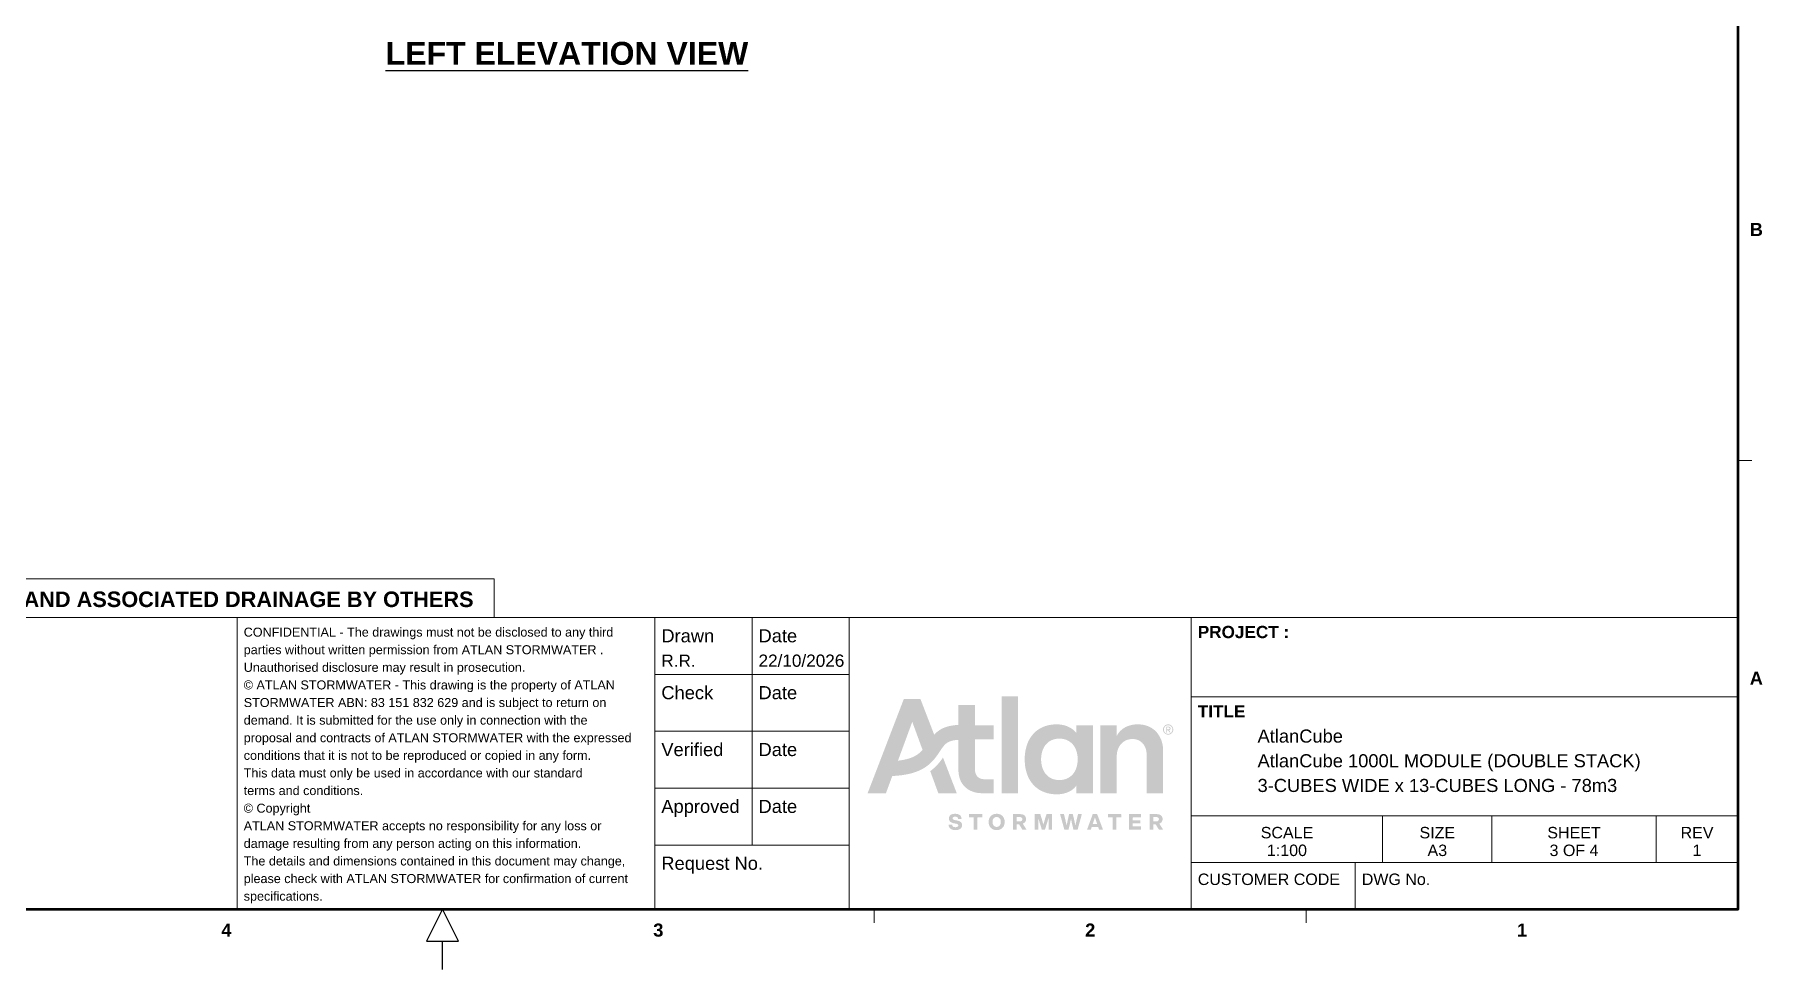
# Model space of a CAD drawing. Header units: millimetres. Extents: x 71 to 41929, y 71 to 131329.
# Drawn here: x 14705 to 41377, y 33971 to 48396 of the extents above; entities that cross this region are included whole.
import ezdxf
from ezdxf.enums import TextEntityAlignment as Align

# ---------------------------------------------------------------- set-up
doc = ezdxf.new("R2010")
doc.units = ezdxf.units.MM
for name, color, linetype in [('ANNOTATIONS', 7, 'Continuous'), ('FRAME', 7, 'Continuous'), ('TITLE_BLOCK', 7, 'Continuous')]:
    doc.layers.add(name, color=color, linetype=linetype)
doc.styles.add('ARIAL', font='arial.ttf')
doc.styles.add('ARIAL_BOLD', font='arialbd.ttf')

msp = doc.modelspace()

# ---------------------------------------------------------------- hatches: boundary and pattern name
at = {"layer": 'TITLE_BLOCK', "true_color": 0x0a5cff}
h = msp.add_hatch(color=7, dxfattribs=at)
h.dxf.hatch_style = 1
h.paths.add_polyline_path([(28916, 36751.7), (28940, 36690), (28938.2, 36689.1), (28656.6, 36689.1), (28654.7, 36691.3), (28530.7, 37029.3), (28531.2, 37030.6), (28557.3, 37050.5), (28584.1, 37073.1), (28607.7, 37095), (28634, 37121.8), (28655.7, 37146), (28680, 37175.5), (28701.4, 37203.6), (28726.1, 37238.5), (28727.6, 37239.6)])
h.paths.add_polyline_path([(29631.7, 37557.7), (29631.6, 36690), (29633, 36689.2), (29883.8, 36689.2), (29885.2, 36690), (29885.2, 38182.8), (29883.8, 38183.8), (29633, 38183.8), (29631.6, 38182.8)])
h.paths.add_polyline_path([(28385.2, 38127.8), (28590.8, 37595.6), (28592.2, 37595.9), (28606.9, 37610.3), (28629.7, 37630.5), (28649.8, 37646.4), (28671.3, 37661.5), (28688.7, 37672.4), (28710.2, 37684.3), (28729, 37693.5), (28754.5, 37704.3), (28777.3, 37712.4), (28798.7, 37719), (28818.8, 37724.2), (28848.4, 37730.5), (28896.6, 37738), (28923.5, 37740.8), (28965, 37743.8), (28965.6, 37745.5), (28965.5, 38050), (28966.4, 38051.1), (29219.9, 38051.1), (29220.8, 38050), (29220.7, 37737.5), (29221.2, 37735.9), (29509.6, 37735.7), (29511.4, 37734.8), (29511.6, 37522.9), (29510.9, 37522.1), (29222.6, 37521.9), (29221.2, 37521.6), (29220.7, 37520.2), (29220.8, 37058.8), (29222.1, 37037.3), (29223.5, 37026.6), (29227.3, 37007.8), (29231.3, 36994.4), (29236.7, 36981), (29243.8, 36967.6), (29253, 36954.2), (29262.8, 36943.3), (29277.5, 36931), (29288.3, 36924.2), (29301.7, 36917.7), (29316.4, 36912.5), (29341.9, 36907.1), (29363.4, 36905.3), (29509.6, 36905.2), (29511.2, 36904.6), (29511.6, 36690), (29510.9, 36689.4), (29316.4, 36689.7), (29284.3, 36692.2), (29256.1, 36696.1), (29229.3, 36701.5), (29205.1, 36707.9), (29178.6, 36716.8), (29154.2, 36727.1), (29130, 36739.4), (29103.2, 36756.4), (29080.4, 36774.1), (29061.2, 36791.9), (29040.8, 36814.7), (29025, 36836.2), (29011.9, 36857.6), (29002.6, 36875.5), (28992.4, 36899.2), (28986.1, 36916.6), (28979.3, 36939.4), (28974, 36962.2), (28969.9, 36986.4), (28967.3, 37009.2), (28965.9, 37030.6), (28965.5, 37049.4), (28965.5, 37510.8), (28965, 37512.8), (28963.7, 37513), (28935.5, 37511.1), (28904.7, 37507.3), (28881.9, 37503.2), (28855.1, 37496.4), (28836.3, 37490), (28812.1, 37479.3), (28790.7, 37466.8), (28774.6, 37454.8), (28763.9, 37445.4), (28751.4, 37433), (28729.9, 37407.5), (28711.1, 37382), (28650.2, 37292.2), (28626.3, 37258.6), (28593.9, 37217.1), (28564.3, 37183.5), (28543.9, 37162.8), (28523.8, 37144.1), (28490.2, 37116.3), (28470.1, 37101.4), (28450, 37087.8), (28409.8, 37063.7), (28387, 37051.8), (28361.5, 37039.8), (28310.5, 37019.3), (28258.2, 37002.1), (28201.9, 36987.4), (28149.6, 36976.7), (28090.6, 36967.5), (28026.2, 36960.3), (27944.4, 36954.5), (27846.4, 36689.5), (27566.1, 36689.1), (27564.2, 36690), (28122, 38141.2), (28122.7, 38142.4), (28124.1, 38142.7), (28378.9, 38142.7), (28380.8, 38139.8)])
h.paths.add_polyline_path([(31078.1, 36301), (31106.4, 36216.5), (31105.7, 36215.4), (31039.9, 36215.8), (31039.6, 36217.8), (31071.7, 36314.4), (31073.5, 36315.6)])
h.paths.add_polyline_path([(32110.5, 36150.8), (32067, 36219.2), (32068.7, 36221), (32076.7, 36224.1), (32086.1, 36229.5), (32098.2, 36239.7), (32102.6, 36244.7), (32107.9, 36252.7), (32111.8, 36260.8), (32114.4, 36268.8), (32116.4, 36278.2), (32117.2, 36287.6), (32117.2, 36295.6), (32116, 36306.4), (32113.7, 36315.8), (32110.6, 36323.8), (32105.3, 36333.2), (32100.1, 36339.9), (32094.1, 36345.8), (32087.4, 36351), (32078, 36356.5), (32064.6, 36361.8), (32047.2, 36365.6), (32031.1, 36366.7), (31918.4, 36366.8), (31917.1, 36366.2), (31916.6, 36364), (31916.6, 36126.6), (31918.4, 36125.8), (31972.1, 36125.8), (31973.9, 36126.6), (31973.9, 36209.8), (31974.8, 36211.2), (32008.3, 36211.3), (32009.6, 36210.6), (32062, 36126), (32125, 36125.9), (32125.5, 36126.6)])
h.paths.add_polyline_path([(30284.9, 36231.3), (30278.7, 36207.1), (30278.1, 36205.9), (30276.8, 36206.1), (30259.5, 36268.8), (30230.2, 36364), (30228.7, 36366.7), (30145.3, 36367), (30144, 36366.1), (30144, 36126.2), (30196.3, 36125.8), (30198.2, 36126.6), (30198, 36248.7), (30196.7, 36302.3), (30197.6, 36308.3), (30212.2, 36258.1), (30248.1, 36144.1), (30253.6, 36126.6), (30255.3, 36125.8), (30299.6, 36125.8), (30301.1, 36126.6), (30344.5, 36264.8), (30357.2, 36308.2), (30358.1, 36305), (30356.7, 36251.4), (30356.5, 36126.6), (30358.6, 36125.8), (30409.6, 36125.8), (30411.1, 36126.6), (30411.1, 36128), (30411.1, 36364), (30410, 36366.7), (30326, 36366.7), (30324.5, 36364), (30295.1, 36268.8)])
h.paths.add_polyline_path([(29914.6, 36366.7), (29810, 36366.8), (29808.9, 36365.4), (29808.8, 36126.6), (29810, 36125.7), (29863.7, 36125.8), (29865.9, 36126.6), (29865.8, 36209.8), (29867.7, 36211.3), (29901.2, 36211), (29953.5, 36126.3), (29954.9, 36125.8), (30016.6, 36125.7), (30017.7, 36126.6), (29959.2, 36219.2), (29960.2, 36220.7), (29976.3, 36228.3), (29988.4, 36237.7), (29996.6, 36247.3), (30003.4, 36259.4), (30007.3, 36271.5), (30008.8, 36279.5), (30009.4, 36290.3), (30008.6, 36303.7), (30006.2, 36314.4), (30003.3, 36322.5), (29998.3, 36331.8), (29990.8, 36341.2), (29983, 36348.4), (29969.6, 36356.7), (29957.6, 36361.5), (29945.5, 36364.6), (29936.1, 36366)])
h.paths.add_polyline_path([(31388.7, 36125.7), (31348.4, 36125.7), (31346.6, 36126.6), (31346.6, 36314.4), (31345.7, 36315.4), (31344.4, 36315.6), (31274.6, 36315.5), (31273.3, 36316.3), (31273, 36364), (31273, 36365.4), (31274.1, 36366.7), (31477.2, 36367), (31478.4, 36365.4), (31478.5, 36317.1), (31477.6, 36315.8), (31406.1, 36315.6), (31404.4, 36314.4), (31404.4, 36126.6), (31402.1, 36125.7)])
h.paths.add_polyline_path([(31043.4, 37333.7), (31043.5, 36690), (31042.6, 36689.2), (30789.1, 36689.2), (30788, 36690), (30787.8, 36809.5), (30786.4, 36809.2), (30777.6, 36795.9), (30769.1, 36785.2), (30754.1, 36769.1), (30735.5, 36752.4), (30710, 36733.9), (30687.2, 36720.5), (30655, 36705.2), (30626.8, 36694.7), (30594.6, 36685.3), (30570.5, 36680.1), (30534.3, 36674.8), (30515.5, 36673.3), (30487.3, 36672.4), (30453.8, 36673.3), (30417.6, 36676.2), (30388.1, 36680.2), (30349.2, 36688.1), (30323.7, 36694.9), (30299.6, 36702.8), (30264.7, 36716.8), (30240.6, 36728.4), (30219.1, 36740.5), (30192.3, 36757.9), (30172.2, 36773), (30154.4, 36787.9), (30135.9, 36805.3), (30119.4, 36822.7), (30103.5, 36841.5), (30087.4, 36863), (30069.8, 36889.8), (30057.5, 36911.3), (30041.6, 36943.4), (30030.9, 36968.9), (30021.8, 36994.4), (30013.6, 37021.2), (30005.2, 37054.8), (29999.8, 37081.6), (29995.8, 37107.1), (29992.1, 37139.3), (29989.3, 37180.8), (29989.2, 37238.5), (29990.6, 37268), (29993.3, 37297.5), (29997.2, 37327), (30002.6, 37357.9), (30008, 37382), (30015.1, 37408.9), (30023, 37434.3), (30032.4, 37459.8), (30040.2, 37478.6), (30052.4, 37504.1), (30065.6, 37528.2), (30080.6, 37552.4), (30096.7, 37575.2), (30111.8, 37593.9), (30127.4, 37611.4), (30143.4, 37627.5), (30161.4, 37643.8), (30181.5, 37659.9), (30199, 37672.2), (30217.8, 37684.2), (30239.2, 37696.4), (30263.4, 37708.3), (30288.8, 37718.8), (30307.6, 37725.5), (30337.1, 37734.2), (30372, 37742.2), (30404.2, 37747.3), (30445.8, 37751.3), (30478, 37752.2), (30514.2, 37751.3), (30542.3, 37748.6), (30579.9, 37742), (30610.7, 37734.2), (30640.2, 37724.2), (30671.1, 37711), (30700.6, 37695), (30724.7, 37679.1), (30748.9, 37659.8), (30769, 37640.1), (30786.4, 37619.2), (30787.8, 37619), (30788, 37733.4), (30788.1, 37734.8), (30789.1, 37735.6), (31042.6, 37735.6), (31043.5, 37733.4)])
h.paths.add_polyline_path([(31898.3, 36689.2), (31872.8, 36689.2), (31870.7, 36690), (31870.8, 37286.8), (31869.5, 37312.3), (31868, 37325.7), (31864.2, 37348.5), (31858.7, 37370), (31852.9, 37387.4), (31846.3, 37403.5), (31839.6, 37416.9), (31829.1, 37434.3), (31819.5, 37447.8), (31811.7, 37457.1), (31798.6, 37470.6), (31784.3, 37483), (31770.9, 37492.5), (31757.5, 37500.6), (31741.4, 37508.5), (31724, 37515), (31709.2, 37519.3), (31690.4, 37523.1), (31664.9, 37525.7), (31652.9, 37526), (31639.5, 37525.7), (31614, 37523.2), (31593.9, 37519.3), (31575.1, 37513.9), (31560.3, 37508.5), (31537.5, 37497.8), (31520.1, 37487.2), (31506.7, 37477.5), (31489.3, 37462.5), (31477.2, 37450), (31463.2, 37433), (31453.9, 37419.6), (31442.2, 37399.5), (31433.8, 37382), (31427.4, 37365.9), (31421.9, 37348.5), (31416.6, 37327), (31413.4, 37308.3), (31411.1, 37288.1), (31410, 37266.7), (31410, 36690), (31408.8, 36689.2), (31156.6, 36689.2), (31154.4, 36690), (31154.5, 37733.4), (31155.3, 37735.5), (31408.8, 37735.6), (31409.9, 37734.8), (31410, 37733.4), (31410.1, 37576.1), (31411.5, 37576.4), (31421.9, 37595.3), (31435.2, 37615.4), (31450, 37634.2), (31463.4, 37648.9), (31482.5, 37667), (31497.3, 37679), (31512, 37689.7), (31530.8, 37701.5), (31548.3, 37711), (31571.1, 37721.5), (31593.9, 37730.1), (31615.3, 37736.7), (31636.8, 37742), (31656.9, 37745.9), (31687.7, 37750), (31707.9, 37751.6), (31741.4, 37752.2), (31766.9, 37751.3), (31793.7, 37748.8), (31812.5, 37746), (31832.6, 37742), (31858.1, 37735.4), (31880.7, 37728.1), (31903.7, 37718.9), (31921.1, 37710.7), (31942.6, 37698.9), (31961.4, 37686.9), (31982.8, 37670.9), (32000.3, 37656), (32020.7, 37635.5), (32036.9, 37616.8), (32049, 37600.7), (32066.4, 37573.8), (32078.2, 37552.4), (32087.8, 37532.3), (32098.5, 37505.4), (32107.6, 37477.1), (32115.1, 37446.4), (32120.2, 37418.2), (32124.3, 37383.4), (32125.7, 37353.9), (32125.7, 36690), (32125, 36689.2)])
h.paths.add_polyline_path([(28146, 37500.1), (28033.8, 37195.6), (28032.9, 37192.9), (28034.2, 37192.2), (28069.1, 37196.5), (28094.6, 37200.4), (28124.1, 37205.7), (28154.9, 37212.5), (28204.6, 37226.2), (28228.7, 37234.3), (28255.5, 37244.9), (28275.6, 37254.1), (28301.1, 37267.5), (28318.6, 37277.9), (28341.4, 37293.4), (28360.1, 37308), (28377.3, 37323), (28399, 37344.7), (28411.6, 37359.2), (28270.5, 37744.2), (28254.7, 37787.1), (28252.8, 37790.5)])
h.paths.add_polyline_path([(28903.3, 36326.8), (28895.3, 36325.1), (28887.2, 36321.5), (28882.2, 36317.1), (28878.8, 36311.7), (28877.5, 36306.4), (28877.6, 36298.3), (28879.1, 36293), (28884.1, 36286.2), (28889.9, 36282.1), (28900.7, 36277.8), (28910, 36275.3), (28940.9, 36269.5), (28959.7, 36265.2), (28973.1, 36261), (28985.2, 36255.7), (28998.6, 36247.4), (29007.3, 36239.3), (29014, 36229.9), (29019.1, 36217.8), (29021.7, 36203.1), (29021.7, 36191), (29019.1, 36174.9), (29013.7, 36161.5), (29005.3, 36149.6), (28995.9, 36140.9), (28982.5, 36132.6), (28969.1, 36127.2), (28961, 36124.9), (28946.3, 36122), (28931.5, 36120.7), (28911.4, 36120.6), (28892.6, 36122.1), (28879.2, 36124.7), (28869.8, 36127.5), (28852.4, 36135.3), (28845, 36140), (28837.6, 36146.1), (28831.9, 36152.1), (28826.8, 36158.8), (28822.9, 36165.5), (28818.8, 36174.9), (28816.1, 36184.3), (28814.5, 36193.7), (28814, 36203.1), (28814.8, 36204.8), (28816.2, 36205), (28868.5, 36205), (28869.6, 36203.1), (28870.5, 36195), (28872.3, 36188.3), (28877.5, 36178.9), (28881.9, 36174.7), (28888.6, 36170.5), (28902, 36166.4), (28922.1, 36165), (28938.2, 36166.5), (28943.6, 36167.9), (28951.6, 36171.7), (28958.9, 36178.9), (28961.4, 36184.3), (28962.3, 36189.7), (28962.4, 36195), (28961.6, 36200.4), (28958.3, 36206.4), (28951.6, 36211.9), (28943.6, 36215.5), (28934.2, 36218.4), (28889.9, 36227), (28871.2, 36232.3), (28853.7, 36240.2), (28845.7, 36245.4), (28837.2, 36252.7), (28827.9, 36264.8), (28823.9, 36272.8), (28821.3, 36280.9), (28819.7, 36288.9), (28819, 36301), (28819.9, 36313.1), (28822.6, 36323.8), (28829.2, 36337.2), (28835.5, 36345.3), (28847, 36355.3), (28857.7, 36361.4), (28868.5, 36365.8), (28884.6, 36369.9), (28894, 36371.2), (28918.1, 36372.2), (28935.5, 36371.1), (28950.3, 36368.5), (28963.7, 36364.5), (28975.8, 36359.1), (28987.8, 36351), (28996.4, 36342.6), (29003, 36333.2), (29008.7, 36321.1), (29012.5, 36306.4), (29013.3, 36294), (28961, 36293.6), (28959.3, 36294.3), (28957.6, 36305), (28954.6, 36311.7), (28950.3, 36317.1), (28944.9, 36321.3), (28935.2, 36325.1), (28927.5, 36326.6), (28914.1, 36327.4)])
h.paths.add_polyline_path([(31643.5, 36366.9), (31601.9, 36366.9), (31600.6, 36366.5), (31600, 36365.4), (31599.9, 36126.6), (31601.9, 36125.7), (31783, 36125.9), (31783.8, 36126.6), (31783.7, 36174.9), (31783, 36176.8), (31658.2, 36176.9), (31657.3, 36177.6), (31657.3, 36221.9), (31657.3, 36223.2), (31658.2, 36223.9), (31772.2, 36224.1), (31772.8, 36225.9), (31772.8, 36270.1), (31772.2, 36271.7), (31770.9, 36272), (31658.2, 36271.9), (31657.3, 36274.2), (31657.3, 36313.1), (31658.2, 36315.6), (31783, 36315.6), (31784.2, 36317.1), (31784.1, 36365.4), (31783.1, 36366.7), (31781.6, 36366.9)])
h.paths.add_polyline_path([(29460.2, 36161.5), (29466.7, 36154.4), (29475.1, 36146.8), (29484.2, 36140), (29494.8, 36133.9), (29506.9, 36128.6), (29519, 36124.8), (29532.4, 36122), (29543.1, 36120.8), (29569.9, 36120.9), (29586, 36123.3), (29596.8, 36126), (29611.5, 36131.5), (29622.2, 36137), (29634.3, 36145.1), (29641, 36150.8), (29653.5, 36164.2), (29660.1, 36173.6), (29666.7, 36185.7), (29670.8, 36195), (29674.9, 36208.5), (29677.6, 36221.9), (29679, 36233.9), (29678.9, 36260.8), (29676.3, 36278.2), (29673.6, 36288.9), (29668.2, 36303.7), (29662.8, 36314.4), (29655.8, 36325.1), (29649.4, 36333.2), (29641, 36341.7), (29633, 36348.4), (29620.9, 36356.2), (29610.2, 36361.6), (29599.4, 36365.7), (29583.3, 36369.8), (29574, 36371.2), (29559.2, 36372.2), (29536.4, 36371.1), (29521.7, 36368.4), (29512.3, 36365.8), (29501.5, 36361.8), (29490.8, 36356.5), (29480.1, 36349.6), (29470.7, 36342), (29462, 36333.2), (29455.6, 36325.1), (29448.8, 36314.4), (29443.5, 36303.7), (29438.9, 36291.6), (29435.4, 36278.2), (29433.6, 36267.5), (29432.4, 36254.1), (29432.4, 36239.3), (29433.7, 36224.5), (29435.5, 36213.8), (29439.1, 36200.4), (29443.6, 36188.3), (29448.9, 36177.6)])
h.paths.add_polyline_path([(30796.9, 36307.7), (30770.3, 36191.6), (30768.9, 36195), (30761.3, 36236.6), (30754.6, 36268.8), (30732.1, 36365.4), (30730.1, 36366.9), (30675.1, 36366.8), (30673.4, 36362.7), (30655, 36283.5), (30637.7, 36196.4), (30636.2, 36192.3), (30617.8, 36272.8), (30595.4, 36365.4), (30593.3, 36366.9), (30537, 36366.9), (30535.6, 36366.3), (30535.3, 36365.4), (30601.3, 36126), (30664.4, 36125.8), (30665.2, 36126.6), (30686.2, 36213.8), (30703.3, 36295.1), (30704.8, 36290.3), (30716.5, 36231.3), (30741, 36126.6), (30743.5, 36125.8), (30803.9, 36125.8), (30805.2, 36126.3), (30870.7, 36365.4), (30869.6, 36366.9), (30811.9, 36366.6)])
h.paths.add_polyline_path([(30494, 36894), (30476.6, 36895.9), (30461.9, 36898.5), (30433.7, 36905.7), (30408.2, 36915.1), (30384.1, 36927.2), (30361.3, 36941.8), (30338.5, 36960.4), (30324.5, 36974.3), (30313.9, 36986.4), (30297.8, 37007.8), (30283.3, 37032), (30270.1, 37060.2), (30259.9, 37088.3), (30252, 37117.8), (30246.6, 37147.3), (30242.8, 37186.2), (30242.5, 37231.8), (30244, 37256), (30248.1, 37286.8), (30254.9, 37319), (30263.9, 37348.5), (30275.3, 37376.7), (30288.6, 37402.2), (30304.4, 37426.3), (30323.2, 37449.1), (30339.8, 37465.5), (30359.9, 37481.9), (30373.3, 37491.1), (30386.8, 37499.1), (30405.5, 37508.5), (30433.7, 37519.2), (30459.2, 37525.8), (30483.3, 37529.8), (30515.5, 37532.1), (30550.4, 37531), (30579.9, 37527.2), (30608.1, 37520.6), (30634.9, 37511.3), (30663, 37497.8), (30676.5, 37489.8), (30689.9, 37480.5), (30711.3, 37462.8), (30723.9, 37450.4), (30733.4, 37439.7), (30747.9, 37420.9), (30763.9, 37395.4), (30775.8, 37371.3), (30787.2, 37341.8), (30796.2, 37309.6), (30801.6, 37281.4), (30805.6, 37246.6), (30806.8, 37217.1), (30805.6, 37178.2), (30801.7, 37143.3), (30794.9, 37109.8), (30785.8, 37078.9), (30775.7, 37053.4), (30763.8, 37029.3), (30747.9, 37003.8), (30733.4, 36985), (30723.8, 36974.3), (30711.3, 36962), (30689.9, 36944.2), (30665.7, 36928.5), (30638.9, 36915.1), (30613.4, 36905.8), (30583.9, 36898.5), (30557.1, 36894.4), (30527.6, 36892.8), (30507.5, 36893)])
h.paths.add_polyline_path([(29611.9, 36287.6), (29606.4, 36297), (29602.2, 36302.3), (29591.4, 36312.1), (29582, 36317.3), (29568.6, 36321.3), (29553.8, 36322.3), (29543.1, 36321.3), (29537.7, 36320.1), (29529.7, 36317.3), (29524.3, 36314.6), (29516.4, 36309), (29512, 36305), (29503.7, 36294.3), (29496.8, 36279.5), (29493, 36263.4), (29491.8, 36246), (29492.9, 36229.9), (29497, 36212.5), (29503.9, 36197.7), (29512.5, 36187), (29519, 36181.3), (29531, 36174.6), (29539.1, 36172), (29545.8, 36170.7), (29556.5, 36170.2), (29563.2, 36170.4), (29571.3, 36171.7), (29580.7, 36174.6), (29590.1, 36179.6), (29599.4, 36187.3), (29607.9, 36197.7), (29614.5, 36211.1), (29617.3, 36220.5), (29619.6, 36235.3), (29619.9, 36254.1), (29618.5, 36266.1), (29616, 36276.9)])
h.paths.add_polyline_path([(32153, 37733.4), (32143.4, 37724), (32134, 37710.6), (32127.2, 37694.5), (32124.5, 37681.1), (32124.5, 37662.4), (32127.2, 37648.9), (32132.7, 37635.5), (32140.5, 37623.5), (32146.5, 37616.7), (32154.5, 37609.5), (32166.6, 37601.8), (32180, 37596.3), (32193.4, 37593.5), (32212.2, 37593.4), (32225.6, 37596.1), (32233.6, 37598.9), (32241.7, 37602.8), (32253.8, 37611), (32263.5, 37620.8), (32270.3, 37630.2), (32277, 37643.6), (32281.1, 37659.7), (32281.9, 37673.1), (32281.1, 37683.8), (32279.5, 37691.9), (32274.1, 37706.6), (32268.8, 37716), (32265, 37721.4), (32253.2, 37733.4), (32243, 37740.7), (32229.6, 37747.1), (32220.2, 37749.8), (32210.8, 37751.3), (32194.7, 37751.2), (32181.3, 37748.6), (32165.2, 37741.9)])
h.paths.add_polyline_path([(29951.8, 36283.6), (29949.7, 36275.5), (29944.9, 36267.5), (29938.8, 36261.9), (29929.4, 36257.5), (29918.7, 36255.8), (29866.4, 36256.1), (29865.8, 36256.7), (29865.9, 36319.8), (29867.7, 36321.1), (29917.3, 36321), (29926.7, 36320), (29934.8, 36317.3), (29942.8, 36311.8), (29948.7, 36303.7), (29951.7, 36294.3)])
h.paths.add_polyline_path([(31120.4, 36331.8), (31107, 36366.5), (31041.3, 36366.9), (31039.9, 36366.7), (31038.6, 36365.4), (30950.7, 36126.6), (30951.4, 36125.9), (31009.1, 36126), (31021.9, 36164.2), (31022.8, 36166.9), (31023.8, 36167.6), (31123.1, 36167.3), (31136, 36129.3), (31137.8, 36125.8), (31195.5, 36125.7), (31196.9, 36125.8), (31197.7, 36126.6)])
h.paths.add_polyline_path([(32056.6, 36303.7), (32058.8, 36298.3), (32060, 36291.6), (32059.9, 36284.9), (32058.6, 36278.2), (32055.8, 36271.5), (32053, 36267.5), (32048.5, 36263.2), (32044.5, 36260.6), (32036.5, 36257.3), (32028.4, 36255.9), (31976.1, 36255.8), (31974.8, 36255.9), (31973.9, 36256.7), (31973.9, 36318.4), (31974.8, 36321), (32024.4, 36321), (32035.1, 36319.9), (32043.1, 36317.1), (32047.2, 36314.7), (32053.3, 36309)])
h.paths.add_polyline_path([(32257, 37710.6), (32248.4, 37720.7), (32239, 37728.2), (32228.3, 37733.9), (32214.9, 37737.9), (32202.8, 37738.8), (32190.7, 37737.7), (32177.3, 37733.7), (32165.2, 37727), (32154.1, 37717.3), (32146, 37706.6), (32139.4, 37691.9), (32136.8, 37679.8), (32136.5, 37666.4), (32137.9, 37657), (32142, 37644.9), (32150, 37631.5), (32161.2, 37620.1), (32170.6, 37613.7), (32182.7, 37608.5), (32196.1, 37605.6), (32209.5, 37605.5), (32218.9, 37607.2), (32229.6, 37610.8), (32241.7, 37617.7), (32251.3, 37626.1), (32259.5, 37636.9), (32266.2, 37651.6), (32268.8, 37663.7), (32269.1, 37675.8), (32267.6, 37686.5), (32263.7, 37698.6)])
h.paths.add_polyline_path([(32205.5, 37716.7), (32173.3, 37716.7), (32172.6, 37716), (32172.6, 37627.5), (32173.3, 37626.4), (32185.3, 37626.4), (32186, 37627.5), (32186, 37661), (32186.7, 37661.7), (32200.1, 37661.7), (32203.2, 37658.3), (32224.2, 37626.7), (32239, 37626.4), (32239.9, 37627.5), (32239.2, 37628.8), (32217.4, 37661), (32218.9, 37662.4), (32225.6, 37664.8), (32229.6, 37667.5), (32234, 37671.7), (32236.6, 37675.8), (32239.5, 37685.2), (32239.5, 37693.2), (32238.2, 37698.6), (32233.6, 37706.4), (32226.9, 37712.2), (32220.2, 37715.2), (32216.2, 37716.2)])
h.paths.add_polyline_path([(29128.3, 36349.3), (29128.2, 36317.1), (29129.3, 36315.8), (29201.1, 36315.6), (29201.9, 36314.4), (29201.9, 36126.6), (29203.8, 36125.7), (29258.8, 36125.8), (29259.7, 36126.6), (29259.7, 36314.4), (29261.5, 36315.6), (29332.9, 36315.8), (29333.7, 36317.1), (29333.6, 36365.4), (29332.9, 36366.7), (29130, 36366.9), (29128.3, 36365.4)])
h.paths.add_polyline_path([(32217.1, 37703.9), (32209.5, 37705.7), (32186.2, 37705.3), (32186, 37674.4), (32186.7, 37673.5), (32213.5, 37673.8), (32217.5, 37675.2), (32221.6, 37678.1), (32224.6, 37682.5), (32225.9, 37687.8), (32225.8, 37691.9), (32223.4, 37698.6), (32220.2, 37701.9)])

# ---------------------------------------------------------------- linework, layer by layer
at = {"layer": 'ANNOTATIONS', "lineweight": 30}
msp.add_line((20123.5, 47842.1), (25721.8, 47842.1), dxfattribs=at)
at = {"layer": 'FRAME', "lineweight": 20}
for p, q in [((41000, 41825), (41211.7, 41825)), ((21000, 34900), (21000, 34688.3)), ((27666.7, 34900), (27666.7, 34688.3)), ((34333.3, 34900), (34333.3, 34688.3))]:
    msp.add_line(p, q, dxfattribs=at)
at = {"layer": 'FRAME', "lineweight": 30}
msp.add_line((21000, 33970.6), (21000, 34617.8), dxfattribs=at)
at = {"layer": 'FRAME', "lineweight": 53}
msp.add_lwpolyline([(1000, 34900), (41000, 34900), (41000, 62600), (1000, 62600)], close=True, dxfattribs=at)
at = {"layer": 'TITLE_BLOCK', "lineweight": 18}
for p, q in [((25780, 38522.5), (25780, 39400)), ((25780, 37645), (25780, 38522.5)), ((32560, 38176), (41000, 38176)), ((25780, 36767.5), (25780, 37645)), ((25780, 35890), (25780, 36767.5)), ((32560, 36340), (41000, 36340)), ((32560, 35620), (41000, 35620))]:
    msp.add_line(p, q, dxfattribs=at)
at = {"layer": 'TITLE_BLOCK', "lineweight": 15}
for p, q in [((24280, 38522.5), (27280, 38522.5)), ((24280, 37645), (27280, 37645)), ((24280, 36767.5), (27280, 36767.5)), ((24280, 35890), (27280, 35890))]:
    msp.add_line(p, q, dxfattribs=at)
at = {"layer": 'TITLE_BLOCK', "lineweight": 9}
for p, q in [((35514, 35620), (35514, 36340)), ((37202, 35620), (37202, 36340)), ((39734, 35620), (39734, 36340)), ((35092, 34900), (35092, 35620))]:
    msp.add_line(p, q, dxfattribs=at)
at = {"layer": 'TITLE_BLOCK', "lineweight": 18}
for points in [[(1000, 39400), (21800, 39400), (21800, 40000), (1000, 40000)], [(12400, 34900), (17833.3, 34900), (17833.3, 39400), (12400, 39400)], [(24280, 34900), (27280, 34900), (27280, 39400), (24280, 39400)], [(27280, 34900), (32560, 34900), (32560, 39400), (27280, 39400)], [(32560, 34900), (41000, 34900), (41000, 39400), (32560, 39400)]]:
    msp.add_lwpolyline(points, close=True, dxfattribs=at)

# ---------------------------------------------------------------- texts
at = {"layer": 'ANNOTATIONS', "style": 'ARIAL_BOLD'}
msp.add_text('LEFT ELEVATION VIEW', height=353.624, dxfattribs=at).set_placement((22922.6, 47930.3), align=Align.CENTER)
at = {"layer": 'FRAME', "style": 'ARIAL_BOLD'}
for s, p in [('B', (41282.2, 45287.5)), ('A', (41282.2, 38362.5)), ('4', (17666.7, 34476.7)), ('3', (24333.3, 34476.7)), ('2', (31000, 34476.7)), ('1', (37666.7, 34476.7))]:
    msp.add_text(s, height=202.1, dxfattribs=at).set_placement(p, align=Align.CENTER)
at = {"layer": 'TITLE_BLOCK'}
for s, height, style, p in [('ALL INTERCONNECTING PIPEWORK, PITS AND ASSOCIATED DRAINAGE BY OTHERS', 239.959, 'ARIAL_BOLD', (14535, 39562.2)), ('SCALE', 176.81, 'ARIAL', (34037, 35993.1)), ('SIZE', 176.81, 'ARIAL', (36358, 35993.1)), ('SHEET', 176.81, 'ARIAL', (38468, 35993.1)), ('REV', 176.81, 'ARIAL', (40367, 35993.1)), ('1:100', 176.81, 'ARIAL', (34037, 35720)), ('A3', 176.81, 'ARIAL', (36358, 35720)), ('3 OF 4', 176.81, 'ARIAL', (38468, 35720)), ('1', 176.8, 'ARIAL', (40367, 35720))]:
    msp.add_text(s, height=height, dxfattribs=dict(at, style=style)).set_placement(p, align=Align.CENTER)
for s, height, style, p in [('CONFIDENTIAL - The drawings must not be disclosed to any third', 138.924, 'ARIAL', (17933.3, 39106)), ('Drawn', 202.07, 'ARIAL', (24380, 39017.8)), ('Date', 202.07, 'ARIAL', (25880, 39017.8)), ('PROJECT :', 189.44, 'ARIAL_BOLD', (32660, 39082.5)), ('parties without written permission from ATLAN STORMWATER .', 138.924, 'ARIAL', (17933.3, 38834.3)), ('Unauthorised disclosure may result in prosecution.', 138.924, 'ARIAL', (17933.3, 38562.7)), ('R.R.', 189.44, 'ARIAL', (24380, 38640.1)), ('22/10/2026', 189.44, 'ARIAL', (25880, 38640.1)), ('© ATLAN STORMWATER - This drawing is the property of ATLAN', 138.924, 'ARIAL', (17933.3, 38291.1)), ('STORMWATER ABN: 83 151 832 629 and is subject to return on', 138.924, 'ARIAL', (17933.3, 38019.4)), ('Check', 202.07, 'ARIAL', (24380, 38140.3)), ('Date', 202.07, 'ARIAL', (25880, 38140.3)), ('demand. It is submitted for the use only in connection with the', 138.924, 'ARIAL', (17933.3, 37747.8)), ('TITLE', 189.44, 'ARIAL_BOLD', (32660, 37858.5)), ('proposal and contracts of ATLAN STORMWATER with the expressed', 138.924, 'ARIAL', (17933.3, 37476.1)), ('AtlanCube', 202.07, 'ARIAL', (33583.1, 37470.4)), ('conditions that it is not to be reproduced or copied in any form.', 138.924, 'ARIAL', (17933.3, 37204.5)), ('Verified', 202.07, 'ARIAL', (24380, 37262.8)), ('Date', 202.07, 'ARIAL', (25880, 37262.8)), ('This data must only be used in accordance with our standard', 138.924, 'ARIAL', (17933.3, 36932.9)), ('AtlanCube 1000L MODULE (DOUBLE STACK)', 202.071, 'ARIAL', (33583.1, 37089.4)), ('3-CUBES WIDE x 13-CUBES LONG - 78m3', 202.071, 'ARIAL', (33583.1, 36708.4)), ('terms and conditions.', 138.924, 'ARIAL', (17933.3, 36661.2)), ('Approved', 202.07, 'ARIAL', (24380, 36385.3)), ('Date', 202.07, 'ARIAL', (25880, 36385.3)), ('© Copyright', 138.924, 'ARIAL', (17933.3, 36389.6)), ('ATLAN STORMWATER accepts no responsibility for any loss or', 138.924, 'ARIAL', (17933.3, 36117.9)), ('damage resulting from any person acting on this information.', 138.924, 'ARIAL', (17933.3, 35846.3)), ('The details and dimensions contained in this document may change,', 138.924, 'ARIAL', (17933.3, 35574.7)), ('Request No.', 202.071, 'ARIAL', (24380, 35507.8)), ('please check with ATLAN STORMWATER for confirmation of current', 138.924, 'ARIAL', (17933.3, 35303)), ('CUSTOMER CODE', 176.812, 'ARIAL', (32660, 35273.1)), ('DWG No.', 176.81, 'ARIAL', (35192, 35273.1)), ('specifications.', 138.924, 'ARIAL', (17933.3, 35031.4))]:
    msp.add_text(s, height=height, dxfattribs=dict(at, style=style)).set_placement(p)

# ---------------------------------------------------------------- next in the draw order: wipeouts: each hides what was drawn before it
msp.add_wipeout([(20753.1, 34406.1), (21246.9, 34406.1), (21000, 34900)])

# ---------------------------------------------------------------- next in the draw order: linework, layer by layer
at = {"layer": 'FRAME', "lineweight": 30}
msp.add_lwpolyline([(20753.1, 34406.1), (21246.9, 34406.1), (21000, 34900)], close=True, dxfattribs=at)
at = {"layer": 'TITLE_BLOCK', "lineweight": 18}
msp.add_lwpolyline([(17833.3, 34900), (24280, 34900), (24280, 39400), (17833.3, 39400)], close=True, dxfattribs=at)

doc.saveas('drawing.dxf')
